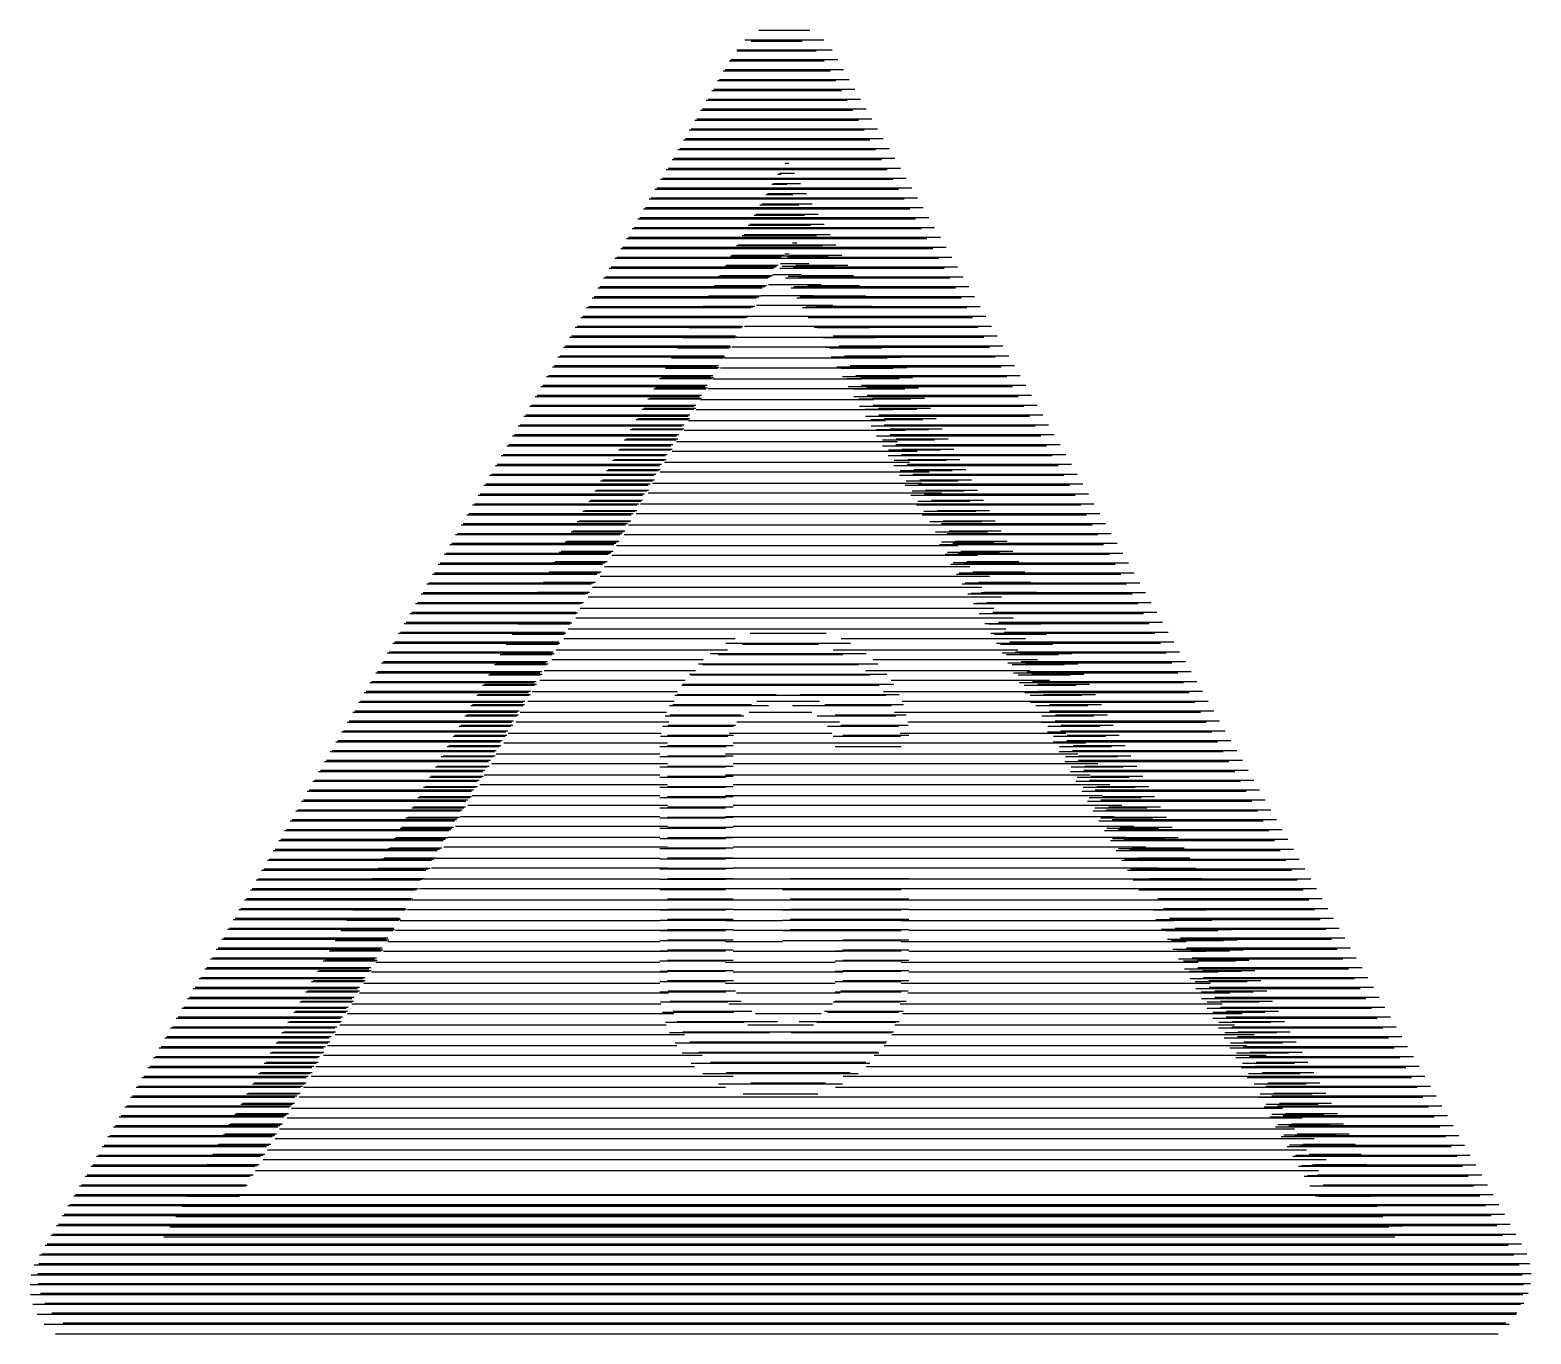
# Paper-space layout 'Layout1' of a CAD drawing. Extents: x -7 to 6.7, y -4.1 to 7.8.
import ezdxf

# ---------------------------------------------------------------- set-up
doc = ezdxf.new("R2010")
doc.units = 0
doc.header["$LTSCALE"] = 5
doc.layers.get('0').update_dxf_attribs({"linetype": 'CONTINUOUS'})
doc.layers.add('GEEL', color=2, linetype='CONTINUOUS')
doc.layers.add('VEILIG', color=7, linetype='CONTINUOUS')

# ---------------------------------------------------------------- blocks, each defined once
blk = doc.blocks.new('*X')
at = {"color": 0}
for p, q in [((-0.327, 7.83), (0.138, 7.83)), ((-0.454, 7.74), (0.265, 7.74)), ((-0.582, 7.56), (0.392, 7.56)), ((-0.529, 7.65), (0.34, 7.65)), ((-0.634, 7.47), (0.444, 7.47)), ((-0.738, 7.29), (0.548, 7.29)), ((-0.686, 7.38), (0.496, 7.38)), ((-0.789, 7.2), (0.6, 7.2)), ((-0.893, 7.02), (0.704, 7.02)), ((-0.841, 7.11), (0.652, 7.11)), ((-0.945, 6.93), (0.756, 6.93)), ((-1.049, 6.75), (0.86, 6.75)), ((-0.997, 6.84), (0.808, 6.84)), ((-1.153, 6.57), (0.964, 6.57)), ((-1.101, 6.66), (0.912, 6.66)), ((-0.086, 6.617), (-0.055, 6.617)), ((-1.205, 6.48), (1.016, 6.48)), ((-0.139, 6.524), (-0.001, 6.524)), ((-1.309, 6.3), (1.12, 6.3)), ((-1.257, 6.39), (1.068, 6.39)), ((-0.247, 6.338), (0.107, 6.338)), ((-0.193, 6.431), (0.053, 6.431)), ((-1.361, 6.21), (1.172, 6.21)), ((-0.301, 6.244), (0.16, 6.244)), ((-1.465, 6.03), (1.276, 6.03)), ((-1.413, 6.12), (1.224, 6.12)), ((-0.408, 6.058), (0.268, 6.058)), ((-0.355, 6.151), (0.214, 6.151)), ((-1.517, 5.94), (1.328, 5.94)), ((-0.462, 5.965), (0.322, 5.965)), ((-0.02, 5.89), (0.02, 5.89)), ((-1.621, 5.76), (-0.123, 5.76)), ((-1.569, 5.85), (1.38, 5.85)), ((-0.57, 5.778), (-0.096, 5.778)), ((-0.516, 5.872), (0.376, 5.872)), ((-0.066, 5.76), (1.432, 5.76)), ((-0.044, 5.778), (0.429, 5.778)), ((-1.673, 5.67), (-0.175, 5.67)), ((-0.624, 5.685), (-0.15, 5.685)), ((-0.13, 5.7), (0.13, 5.7)), ((-0.014, 5.67), (1.484, 5.67)), ((0.01, 5.685), (0.483, 5.685)), ((-1.777, 5.49), (-0.279, 5.49)), ((-1.725, 5.58), (-0.227, 5.58)), ((-0.731, 5.499), (-0.258, 5.499)), ((-0.678, 5.592), (-0.204, 5.592)), ((-0.24, 5.51), (0.24, 5.51)), ((0.038, 5.58), (1.536, 5.58)), ((0.063, 5.592), (0.537, 5.592)), ((0.09, 5.49), (1.588, 5.49)), ((0.117, 5.499), (0.591, 5.499)), ((-1.829, 5.4), (-0.331, 5.4)), ((-0.785, 5.406), (-0.311, 5.406)), ((0.142, 5.4), (1.64, 5.4)), ((0.171, 5.406), (0.645, 5.406)), ((-1.933, 5.22), (-0.435, 5.22)), ((-1.881, 5.31), (-0.383, 5.31)), ((-0.893, 5.219), (-0.419, 5.219)), ((-0.839, 5.312), (-0.365, 5.312)), ((-0.349, 5.32), (0.349, 5.32)), ((0.194, 5.31), (1.692, 5.31)), ((0.225, 5.312), (0.699, 5.312)), ((0.246, 5.22), (1.743, 5.22)), ((0.279, 5.219), (0.752, 5.219)), ((-1.985, 5.13), (-0.487, 5.13)), ((-0.947, 5.126), (-0.473, 5.126)), ((-0.459, 5.13), (0.459, 5.13)), ((0.298, 5.13), (1.795, 5.13)), ((0.332, 5.126), (0.806, 5.126)), ((-2.089, 4.95), (-0.591, 4.95)), ((-2.037, 5.04), (-0.539, 5.04)), ((-1.054, 4.94), (-0.581, 4.94)), ((-1, 5.033), (-0.527, 5.033)), ((-0.569, 4.94), (0.569, 4.94)), ((0.35, 5.04), (1.847, 5.04)), ((0.386, 5.033), (0.86, 5.033)), ((0.402, 4.95), (1.899, 4.95)), ((0.44, 4.94), (0.914, 4.94)), ((-2.14, 4.86), (-0.643, 4.86)), ((-1.108, 4.846), (-0.634, 4.846)), ((0.454, 4.86), (1.951, 4.86)), ((0.494, 4.846), (0.968, 4.846)), ((-2.244, 4.68), (-0.747, 4.68)), ((-2.192, 4.77), (-0.695, 4.77)), ((-1.216, 4.66), (-0.742, 4.66)), ((-1.162, 4.753), (-0.688, 4.753)), ((-0.678, 4.75), (0.678, 4.75)), ((0.506, 4.77), (2.003, 4.77)), ((0.548, 4.753), (1.021, 4.753)), ((0.558, 4.68), (2.055, 4.68)), ((0.602, 4.66), (1.075, 4.66)), ((-2.296, 4.59), (-0.799, 4.59)), ((-1.269, 4.567), (-0.796, 4.567)), ((-0.788, 4.56), (0.788, 4.56)), ((0.61, 4.59), (2.107, 4.59)), ((0.655, 4.567), (1.129, 4.567)), ((-2.4, 4.41), (-0.903, 4.41)), ((-2.348, 4.5), (-0.851, 4.5)), ((-1.377, 4.38), (-0.903, 4.38)), ((-1.323, 4.474), (-0.85, 4.474)), ((0.662, 4.5), (2.159, 4.5)), ((0.709, 4.474), (1.183, 4.474)), ((0.714, 4.41), (2.211, 4.41)), ((0.763, 4.38), (1.237, 4.38)), ((-2.452, 4.32), (-0.955, 4.32)), ((-1.431, 4.287), (-0.957, 4.287)), ((-0.898, 4.37), (0.898, 4.37)), ((0.766, 4.32), (2.263, 4.32)), ((0.817, 4.287), (1.29, 4.287)), ((-2.556, 4.14), (-1.059, 4.14)), ((-2.504, 4.23), (-1.007, 4.23)), ((-1.485, 4.194), (-1.011, 4.194)), ((-1.007, 4.18), (1.007, 4.18)), ((0.817, 4.23), (2.315, 4.23)), ((0.869, 4.14), (2.367, 4.14)), ((0.871, 4.194), (1.344, 4.194)), ((-2.608, 4.05), (-1.111, 4.05)), ((-1.592, 4.008), (-1.119, 4.008)), ((-1.538, 4.101), (-1.065, 4.101)), ((-1.117, 3.99), (1.117, 3.99)), ((0.921, 4.05), (2.419, 4.05)), ((0.924, 4.101), (1.398, 4.101)), ((0.978, 4.008), (1.452, 4.008)), ((-2.712, 3.87), (-1.214, 3.87)), ((-2.66, 3.96), (-1.163, 3.96)), ((-1.646, 3.914), (-1.172, 3.914)), ((0.973, 3.96), (2.471, 3.96)), ((1.025, 3.87), (2.523, 3.87)), ((1.032, 3.914), (1.506, 3.914)), ((-2.764, 3.78), (-1.266, 3.78)), ((-1.754, 3.728), (-1.28, 3.728)), ((-1.7, 3.821), (-1.226, 3.821)), ((-1.227, 3.8), (1.227, 3.8)), ((1.077, 3.78), (2.575, 3.78)), ((1.086, 3.821), (1.559, 3.821)), ((1.14, 3.728), (1.613, 3.728)), ((-2.868, 3.6), (-1.37, 3.6)), ((-2.816, 3.69), (-1.318, 3.69)), ((-1.808, 3.635), (-1.334, 3.635)), ((-1.337, 3.61), (1.337, 3.61)), ((1.129, 3.69), (2.627, 3.69)), ((1.181, 3.6), (2.679, 3.6)), ((1.193, 3.635), (1.667, 3.635)), ((-2.92, 3.51), (-1.422, 3.51)), ((-1.915, 3.448), (-1.441, 3.448)), ((-1.861, 3.542), (-1.388, 3.542)), ((1.233, 3.51), (2.731, 3.51)), ((1.247, 3.542), (1.721, 3.542)), ((1.301, 3.448), (1.775, 3.448)), ((-3.024, 3.33), (-1.526, 3.33)), ((-2.972, 3.42), (-1.474, 3.42)), ((-1.969, 3.355), (-1.495, 3.355)), ((-1.446, 3.42), (1.446, 3.42)), ((1.285, 3.42), (2.783, 3.42)), ((1.337, 3.33), (2.835, 3.33)), ((1.355, 3.355), (1.829, 3.355)), ((-3.128, 3.15), (-1.63, 3.15)), ((-3.076, 3.24), (-1.578, 3.24)), ((-2.077, 3.169), (-1.603, 3.169)), ((-2.023, 3.262), (-1.549, 3.262)), ((-1.556, 3.23), (1.556, 3.23)), ((1.389, 3.24), (2.887, 3.24)), ((1.409, 3.262), (1.882, 3.262)), ((1.441, 3.15), (2.939, 3.15)), ((1.462, 3.169), (1.936, 3.169)), ((-3.18, 3.06), (-1.682, 3.06)), ((-2.13, 3.076), (-1.657, 3.076)), ((-1.666, 3.04), (1.666, 3.04)), ((1.493, 3.06), (2.991, 3.06)), ((1.516, 3.076), (1.99, 3.076)), ((-3.284, 2.88), (-1.786, 2.88)), ((-3.232, 2.97), (-1.734, 2.97)), ((-2.238, 2.889), (-1.764, 2.889)), ((-2.184, 2.982), (-1.711, 2.982)), ((1.545, 2.97), (3.043, 2.97)), ((1.57, 2.982), (2.044, 2.982)), ((1.597, 2.88), (3.094, 2.88)), ((1.624, 2.889), (2.098, 2.889)), ((-3.336, 2.79), (-1.838, 2.79)), ((-2.292, 2.796), (-1.818, 2.796)), ((-1.775, 2.85), (1.775, 2.85)), ((1.649, 2.79), (3.146, 2.79)), ((1.678, 2.796), (2.151, 2.796)), ((-3.44, 2.61), (-1.942, 2.61)), ((-3.388, 2.7), (-1.89, 2.7)), ((-2.399, 2.61), (-1.926, 2.61)), ((-2.346, 2.703), (-1.872, 2.703)), ((-1.885, 2.66), (1.885, 2.66)), ((1.701, 2.7), (3.198, 2.7)), ((1.731, 2.703), (2.205, 2.703)), ((1.753, 2.61), (3.25, 2.61)), ((1.785, 2.61), (2.259, 2.61)), ((-3.491, 2.52), (-1.994, 2.52)), ((-2.453, 2.516), (-1.98, 2.516)), ((-1.995, 2.47), (1.995, 2.47)), ((1.805, 2.52), (3.302, 2.52)), ((1.839, 2.516), (2.313, 2.516)), ((-3.595, 2.34), (-2.098, 2.34)), ((-3.543, 2.43), (-2.046, 2.43)), ((-2.561, 2.33), (-2.087, 2.33)), ((-2.507, 2.423), (-2.033, 2.423)), ((-0.405, 2.33), (0.286, 2.33)), ((1.857, 2.43), (3.354, 2.43)), ((1.893, 2.423), (2.367, 2.423)), ((1.909, 2.34), (3.406, 2.34)), ((1.947, 2.33), (2.42, 2.33)), ((-3.647, 2.25), (-2.15, 2.25)), ((-2.615, 2.237), (-2.141, 2.237)), ((-2.104, 2.28), (-0.542, 2.28)), ((-0.629, 2.237), (0.51, 2.237)), ((0.422, 2.28), (2.104, 2.28)), ((1.961, 2.25), (3.458, 2.25)), ((2.001, 2.237), (2.474, 2.237)), ((-3.751, 2.07), (-2.254, 2.07)), ((-3.699, 2.16), (-2.202, 2.16)), ((-2.668, 2.144), (-2.195, 2.144)), ((-2.214, 2.09), (-0.835, 2.09)), ((-0.771, 2.144), (0.651, 2.144)), ((0.716, 2.09), (2.214, 2.09)), ((2.013, 2.16), (3.51, 2.16)), ((2.054, 2.144), (2.528, 2.144)), ((2.065, 2.07), (3.562, 2.07)), ((-3.803, 1.98), (-2.306, 1.98)), ((-2.776, 1.957), (-2.302, 1.957)), ((-2.722, 2.05), (-2.249, 2.05)), ((-0.958, 1.957), (0.839, 1.957)), ((-0.876, 2.05), (0.757, 2.05)), ((2.108, 2.05), (2.582, 2.05)), ((2.117, 1.98), (3.614, 1.98)), ((2.162, 1.957), (2.636, 1.957)), ((-3.907, 1.8), (-2.41, 1.8)), ((-3.855, 1.89), (-2.358, 1.89)), ((-2.83, 1.864), (-2.356, 1.864)), ((-2.324, 1.9), (-0.999, 1.9)), ((-1.022, 1.864), (0.902, 1.864)), ((0.88, 1.9), (2.324, 1.9)), ((2.168, 1.89), (3.666, 1.89)), ((2.216, 1.864), (2.689, 1.864)), ((2.22, 1.8), (3.718, 1.8)), ((-3.959, 1.71), (-2.462, 1.71)), ((-2.938, 1.678), (-2.464, 1.678)), ((-2.884, 1.771), (-2.41, 1.771)), ((-2.433, 1.71), (-1.098, 1.71)), ((-1.11, 1.678), (-0.395, 1.678)), ((-1.072, 1.771), (-0.169, 1.771)), ((-0.344, 1.71), (0.225, 1.71)), ((0.05, 1.771), (0.953, 1.771)), ((0.275, 1.678), (0.991, 1.678)), ((0.979, 1.71), (2.433, 1.71)), ((2.27, 1.771), (2.743, 1.771)), ((2.272, 1.71), (3.77, 1.71)), ((2.323, 1.678), (2.797, 1.678)), ((-4.063, 1.53), (-2.565, 1.53)), ((-4.011, 1.62), (-2.514, 1.62)), ((-2.991, 1.584), (-2.518, 1.584)), ((-2.543, 1.52), (-1.149, 1.52)), ((-1.137, 1.584), (-0.489, 1.584)), ((-0.528, 1.52), (0.409, 1.52)), ((0.37, 1.584), (1.017, 1.584)), ((1.03, 1.52), (2.543, 1.52)), ((2.324, 1.62), (3.822, 1.62)), ((2.376, 1.53), (3.874, 1.53)), ((2.377, 1.584), (2.851, 1.584)), ((-4.115, 1.44), (-2.617, 1.44)), ((-3.099, 1.398), (-2.625, 1.398)), ((-3.045, 1.491), (-2.571, 1.491)), ((-1.159, 1.398), (-0.559, 1.398)), ((-1.153, 1.491), (-0.54, 1.491)), ((0.421, 1.491), (1.034, 1.491)), ((0.44, 1.398), (1.04, 1.398)), ((2.428, 1.44), (3.926, 1.44)), ((2.431, 1.491), (2.905, 1.491)), ((2.485, 1.398), (2.959, 1.398)), ((-4.219, 1.26), (-2.721, 1.26)), ((-4.167, 1.35), (-2.669, 1.35)), ((-3.153, 1.305), (-2.679, 1.305)), ((-2.653, 1.33), (-1.16, 1.33)), ((-1.16, 1.305), (-0.56, 1.305)), ((-0.56, 1.33), (2.653, 1.33)), ((2.48, 1.35), (3.978, 1.35)), ((2.532, 1.26), (4.03, 1.26)), ((2.539, 1.305), (3.012, 1.305)), ((-4.271, 1.17), (-2.773, 1.17)), ((-3.26, 1.118), (-2.787, 1.118)), ((-3.207, 1.212), (-2.733, 1.212)), ((-2.763, 1.14), (-1.16, 1.14)), ((-1.16, 1.212), (-0.56, 1.212)), ((-1.16, 1.118), (-0.56, 1.118)), ((-0.56, 1.14), (2.763, 1.14)), ((2.584, 1.17), (4.082, 1.17)), ((2.592, 1.212), (3.066, 1.212)), ((2.646, 1.118), (3.12, 1.118)), ((-4.375, 0.99), (-2.877, 0.99)), ((-4.323, 1.08), (-2.825, 1.08)), ((-3.314, 1.025), (-2.84, 1.025)), ((-1.16, 1.025), (-0.56, 1.025)), ((2.636, 1.08), (4.134, 1.08)), ((2.688, 0.99), (4.186, 0.99)), ((2.7, 1.025), (3.174, 1.025)), ((-4.427, 0.9), (-2.929, 0.9)), ((-3.422, 0.839), (-2.948, 0.839)), ((-3.368, 0.932), (-2.894, 0.932)), ((-2.872, 0.95), (-1.16, 0.95)), ((-1.16, 0.932), (-0.56, 0.932)), ((-1.16, 0.839), (-0.56, 0.839)), ((-0.56, 0.95), (2.872, 0.95)), ((2.74, 0.9), (4.238, 0.9)), ((2.754, 0.932), (3.228, 0.932)), ((2.808, 0.839), (3.281, 0.839)), ((-4.531, 0.72), (-3.033, 0.72)), ((-4.479, 0.81), (-2.981, 0.81)), ((-3.476, 0.746), (-3.002, 0.746)), ((-2.982, 0.76), (-1.16, 0.76)), ((-1.16, 0.746), (-0.56, 0.746)), ((-0.56, 0.76), (2.982, 0.76)), ((2.792, 0.81), (4.29, 0.81)), ((2.844, 0.72), (4.342, 0.72)), ((2.861, 0.746), (3.335, 0.746)), ((-4.583, 0.63), (-3.085, 0.63)), ((-3.583, 0.559), (-3.11, 0.559)), ((-3.529, 0.652), (-3.056, 0.652)), ((-3.092, 0.57), (-1.16, 0.57)), ((-1.16, 0.652), (-0.56, 0.652)), ((-1.16, 0.559), (-0.56, 0.559)), ((-0.56, 0.57), (3.092, 0.57)), ((2.896, 0.63), (4.394, 0.63)), ((2.915, 0.652), (3.389, 0.652)), ((2.969, 0.559), (3.443, 0.559)), ((-4.687, 0.45), (-3.189, 0.45)), ((-4.635, 0.54), (-3.137, 0.54)), ((-3.637, 0.466), (-3.163, 0.466)), ((-1.16, 0.466), (-0.56, 0.466)), ((2.948, 0.54), (4.445, 0.54)), ((3, 0.45), (4.497, 0.45)), ((3.023, 0.466), (3.497, 0.466)), ((-4.739, 0.36), (-3.241, 0.36)), ((-3.745, 0.28), (-3.271, 0.28)), ((-3.691, 0.373), (-3.217, 0.373)), ((-3.201, 0.38), (-1.16, 0.38)), ((-1.16, 0.373), (-0.56, 0.373)), ((-1.16, 0.28), (-0.56, 0.28)), ((-0.56, 0.38), (3.201, 0.38)), ((3.052, 0.36), (4.549, 0.36)), ((3.077, 0.373), (3.55, 0.373)), ((3.131, 0.28), (3.604, 0.28)), ((-4.842, 0.18), (-3.345, 0.18)), ((-4.791, 0.27), (-3.293, 0.27)), ((-3.798, 0.186), (-3.325, 0.186)), ((-3.311, 0.19), (-1.16, 0.19)), ((-1.16, 0.186), (-0.56, 0.186)), ((-0.56, 0.19), (3.311, 0.19)), ((3.104, 0.27), (4.601, 0.27)), ((3.156, 0.18), (4.653, 0.18)), ((3.184, 0.186), (3.658, 0.186)), ((-4.946, 0), (-3.449, 0)), ((-4.894, 0.09), (-3.397, 0.09)), ((-3.906, 0), (-3.432, 0)), ((-3.852, 0.093), (-3.379, 0.093)), ((-3.421, 0), (-1.16, 0)), ((-1.16, 0.093), (-0.56, 0.093)), ((-1.16, 0), (-0.56, 0)), ((-0.56, 0), (-0.041, 0)), ((-0.041, 0.093), (1.04, 0.093)), ((-0.041, 0), (1.04, 0)), ((1.04, 0), (3.421, 0)), ((3.208, 0.09), (4.705, 0.09)), ((3.238, 0.093), (3.712, 0.093)), ((3.26, 0), (4.757, 0)), ((3.292, 0), (3.766, 0)), ((-4.998, -0.09), (-3.501, -0.09)), ((-3.96, -0.093), (-3.486, -0.093)), ((-1.16, -0.093), (-0.56, -0.093)), ((-0.041, -0.093), (1.04, -0.093)), ((3.312, -0.09), (4.809, -0.09)), ((3.346, -0.093), (3.819, -0.093)), ((-5.102, -0.27), (-3.605, -0.27)), ((-5.05, -0.18), (-3.553, -0.18)), ((-4.014, -0.186), (-3.54, -0.186)), ((-3.53, -0.19), (-1.16, -0.19)), ((-1.16, -0.186), (-0.56, -0.186)), ((-0.56, -0.19), (-0.041, -0.19)), ((-0.041, -0.186), (1.04, -0.186)), ((1.04, -0.19), (3.53, -0.19)), ((3.364, -0.18), (4.861, -0.18)), ((3.4, -0.186), (3.873, -0.186)), ((3.416, -0.27), (4.913, -0.27)), ((-5.154, -0.36), (-3.657, -0.36)), ((-4.121, -0.373), (-3.648, -0.373)), ((-4.068, -0.28), (-3.594, -0.28)), ((-3.64, -0.38), (-1.16, -0.38)), ((-1.16, -0.28), (-0.56, -0.28)), ((-1.16, -0.373), (-0.56, -0.373)), ((-0.56, -0.38), (-0.041, -0.38)), ((-0.041, -0.28), (1.04, -0.28)), ((-0.041, -0.373), (1.04, -0.373)), ((1.04, -0.38), (3.64, -0.38)), ((3.453, -0.28), (3.927, -0.28)), ((3.468, -0.36), (4.965, -0.36)), ((3.507, -0.373), (3.981, -0.373)), ((-5.258, -0.54), (-3.761, -0.54)), ((-5.206, -0.45), (-3.709, -0.45)), ((-4.175, -0.466), (-3.701, -0.466)), ((-1.16, -0.466), (-0.56, -0.466)), ((0.44, -0.466), (1.04, -0.466)), ((3.519, -0.45), (5.017, -0.45)), ((3.561, -0.466), (4.035, -0.466)), ((3.571, -0.54), (5.069, -0.54)), ((-5.31, -0.63), (-3.813, -0.63)), ((-4.283, -0.652), (-3.809, -0.652)), ((-4.229, -0.559), (-3.755, -0.559)), ((-3.75, -0.57), (-1.16, -0.57)), ((-1.16, -0.559), (-0.56, -0.559)), ((-1.16, -0.652), (-0.56, -0.652)), ((-0.56, -0.57), (0.44, -0.57)), ((0.44, -0.559), (1.04, -0.559)), ((0.44, -0.652), (1.04, -0.652)), ((1.04, -0.57), (3.75, -0.57)), ((3.615, -0.559), (4.088, -0.559)), ((3.623, -0.63), (5.121, -0.63)), ((3.669, -0.652), (4.142, -0.652)), ((-5.414, -0.81), (-3.916, -0.81)), ((-5.362, -0.72), (-3.865, -0.72)), ((-4.337, -0.746), (-3.863, -0.746)), ((-3.86, -0.76), (-1.16, -0.76)), ((-1.16, -0.746), (-0.56, -0.746)), ((-0.56, -0.76), (0.44, -0.76)), ((0.44, -0.746), (1.04, -0.746)), ((1.04, -0.76), (3.86, -0.76)), ((3.675, -0.72), (5.173, -0.72)), ((3.722, -0.746), (4.196, -0.746)), ((3.727, -0.81), (5.225, -0.81)), ((-5.466, -0.9), (-3.968, -0.9)), ((-4.444, -0.932), (-3.97, -0.932)), ((-4.39, -0.839), (-3.917, -0.839)), ((-3.969, -0.95), (-1.15, -0.95)), ((-1.159, -0.839), (-0.559, -0.839)), ((-1.153, -0.932), (-0.539, -0.932)), ((-0.532, -0.95), (0.413, -0.95)), ((0.42, -0.932), (1.033, -0.932)), ((0.44, -0.839), (1.04, -0.839)), ((1.031, -0.95), (3.969, -0.95)), ((3.776, -0.839), (4.25, -0.839)), ((3.779, -0.9), (5.277, -0.9)), ((3.83, -0.932), (4.304, -0.932)), ((-5.57, -1.08), (-4.072, -1.08)), ((-5.518, -0.99), (-4.02, -0.99)), ((-4.498, -1.025), (-4.024, -1.025)), ((-1.136, -1.025), (-0.488, -1.025)), ((0.368, -1.025), (1.017, -1.025)), ((3.831, -0.99), (5.329, -0.99)), ((3.883, -1.08), (5.381, -1.08)), ((3.884, -1.025), (4.358, -1.025)), ((-5.622, -1.17), (-4.124, -1.17)), ((-4.606, -1.212), (-4.132, -1.212)), ((-4.552, -1.118), (-4.078, -1.118)), ((-4.079, -1.14), (-1.101, -1.14)), ((-1.109, -1.118), (-0.392, -1.118)), ((-1.071, -1.212), (-0.158, -1.212)), ((-0.359, -1.14), (0.24, -1.14)), ((0.039, -1.212), (0.952, -1.212)), ((0.273, -1.118), (0.99, -1.118)), ((0.982, -1.14), (4.079, -1.14)), ((3.935, -1.17), (5.433, -1.17)), ((3.938, -1.118), (4.411, -1.118)), ((3.991, -1.212), (4.465, -1.212)), ((-5.726, -1.35), (-4.228, -1.35)), ((-5.674, -1.26), (-4.176, -1.26)), ((-4.659, -1.305), (-4.186, -1.305)), ((-4.189, -1.33), (-1.005, -1.33)), ((-1.021, -1.305), (0.901, -1.305)), ((0.885, -1.33), (4.189, -1.33)), ((3.987, -1.26), (5.485, -1.26)), ((4.039, -1.35), (5.537, -1.35)), ((4.045, -1.305), (4.519, -1.305)), ((-5.778, -1.44), (-4.28, -1.44)), ((-4.767, -1.491), (-4.293, -1.491)), ((-4.713, -1.398), (-4.24, -1.398)), ((-0.956, -1.398), (0.837, -1.398)), ((-0.874, -1.491), (0.755, -1.491)), ((4.091, -1.44), (5.589, -1.44)), ((4.099, -1.398), (4.573, -1.398)), ((4.153, -1.491), (4.627, -1.491)), ((-5.882, -1.62), (-4.384, -1.62)), ((-5.83, -1.53), (-4.332, -1.53)), ((-4.821, -1.584), (-4.347, -1.584)), ((-4.298, -1.52), (-0.845, -1.52)), ((-0.768, -1.584), (0.649, -1.584)), ((0.725, -1.52), (4.298, -1.52)), ((4.143, -1.53), (5.641, -1.53)), ((4.195, -1.62), (5.693, -1.62)), ((4.207, -1.584), (4.68, -1.584)), ((-5.934, -1.71), (-4.436, -1.71)), ((-4.928, -1.771), (-4.455, -1.771)), ((-4.875, -1.678), (-4.401, -1.678)), ((-4.408, -1.71), (-0.561, -1.71)), ((-0.626, -1.678), (0.506, -1.678)), ((-0.399, -1.771), (0.28, -1.771)), ((0.442, -1.71), (4.408, -1.71)), ((4.247, -1.71), (5.745, -1.71)), ((4.261, -1.678), (4.734, -1.678)), ((4.314, -1.771), (4.788, -1.771)), ((-6.038, -1.89), (-4.54, -1.89)), ((-5.986, -1.8), (-4.488, -1.8)), ((-4.982, -1.864), (-4.509, -1.864)), ((-4.518, -1.9), (4.518, -1.9)), ((4.299, -1.8), (5.796, -1.8)), ((4.351, -1.89), (5.848, -1.89)), ((4.368, -1.864), (4.842, -1.864)), ((-6.09, -1.98), (-4.592, -1.98)), ((-5.09, -2.05), (-4.616, -2.05)), ((-5.036, -1.957), (-4.562, -1.957)), ((4.403, -1.98), (5.9, -1.98)), ((4.422, -1.957), (4.896, -1.957)), ((4.476, -2.05), (4.949, -2.05)), ((-6.193, -2.16), (-4.696, -2.16)), ((-6.142, -2.07), (-4.644, -2.07)), ((-5.144, -2.144), (-4.67, -2.144)), ((-4.627, -2.09), (4.627, -2.09)), ((4.455, -2.07), (5.952, -2.07)), ((4.507, -2.16), (6.004, -2.16)), ((4.53, -2.144), (5.003, -2.144)), ((-6.245, -2.25), (-4.748, -2.25)), ((-5.197, -2.237), (-4.724, -2.237)), ((-4.737, -2.28), (4.737, -2.28)), ((4.559, -2.25), (6.056, -2.25)), ((4.583, -2.237), (5.057, -2.237)), ((-6.349, -2.43), (-4.852, -2.43)), ((-6.297, -2.34), (-4.8, -2.34)), ((-5.305, -2.423), (-4.831, -2.423)), ((-5.251, -2.33), (-4.778, -2.33)), ((4.611, -2.34), (6.108, -2.34)), ((4.637, -2.33), (5.111, -2.33)), ((4.663, -2.43), (6.16, -2.43)), ((4.691, -2.423), (5.165, -2.423)), ((-6.401, -2.52), (-4.904, -2.52)), ((-5.359, -2.516), (-4.885, -2.516)), ((-4.847, -2.47), (4.847, -2.47)), ((4.715, -2.52), (6.212, -2.52)), ((4.745, -2.516), (5.218, -2.516)), ((-6.505, -2.7), (-5.008, -2.7)), ((-6.453, -2.61), (-4.956, -2.61)), ((-5.467, -2.703), (-4.993, -2.703)), ((-5.413, -2.61), (-4.939, -2.61)), ((4.767, -2.61), (6.264, -2.61)), ((4.799, -2.61), (5.272, -2.61)), ((4.819, -2.7), (6.316, -2.7)), ((4.852, -2.703), (5.326, -2.703)), ((-6.557, -2.79), (6.368, -2.79)), ((-5.52, -2.796), (5.38, -2.796)), ((-6.661, -2.97), (6.472, -2.97)), ((-6.609, -2.88), (6.42, -2.88)), ((-5.628, -2.982), (5.488, -2.982)), ((-5.574, -2.889), (5.434, -2.889)), ((-6.713, -3.06), (6.524, -3.06)), ((-5.682, -3.076), (5.541, -3.076)), ((-6.817, -3.24), (6.628, -3.24)), ((-6.765, -3.15), (6.576, -3.15)), ((-6.892, -3.42), (6.703, -3.42)), ((-6.864, -3.33), (6.675, -3.33)), ((-6.903, -3.51), (6.714, -3.51)), ((-6.898, -3.6), (6.709, -3.6)), ((-6.877, -3.69), (6.688, -3.69)), ((-6.838, -3.78), (6.649, -3.78)), ((-6.775, -3.87), (6.585, -3.87)), ((-6.672, -3.96), (6.483, -3.96))]:
    blk.add_line(p, q, dxfattribs=at)

psp = doc.layouts.get("Layout1")

# ---------------------------------------------------------------- block references
at = {"layer": 'GEEL', "color": 0}
psp.add_blockref('*X', (-0.07, -0.101, 16571892.768), dxfattribs=at)
at = {"layer": 'VEILIG', "color": 0}
for p in [(0, 0), (-0.07, -0.101, 16571892.768)]:
    psp.add_blockref('*X', p, dxfattribs=at)

doc.saveas('drawing.dxf')
